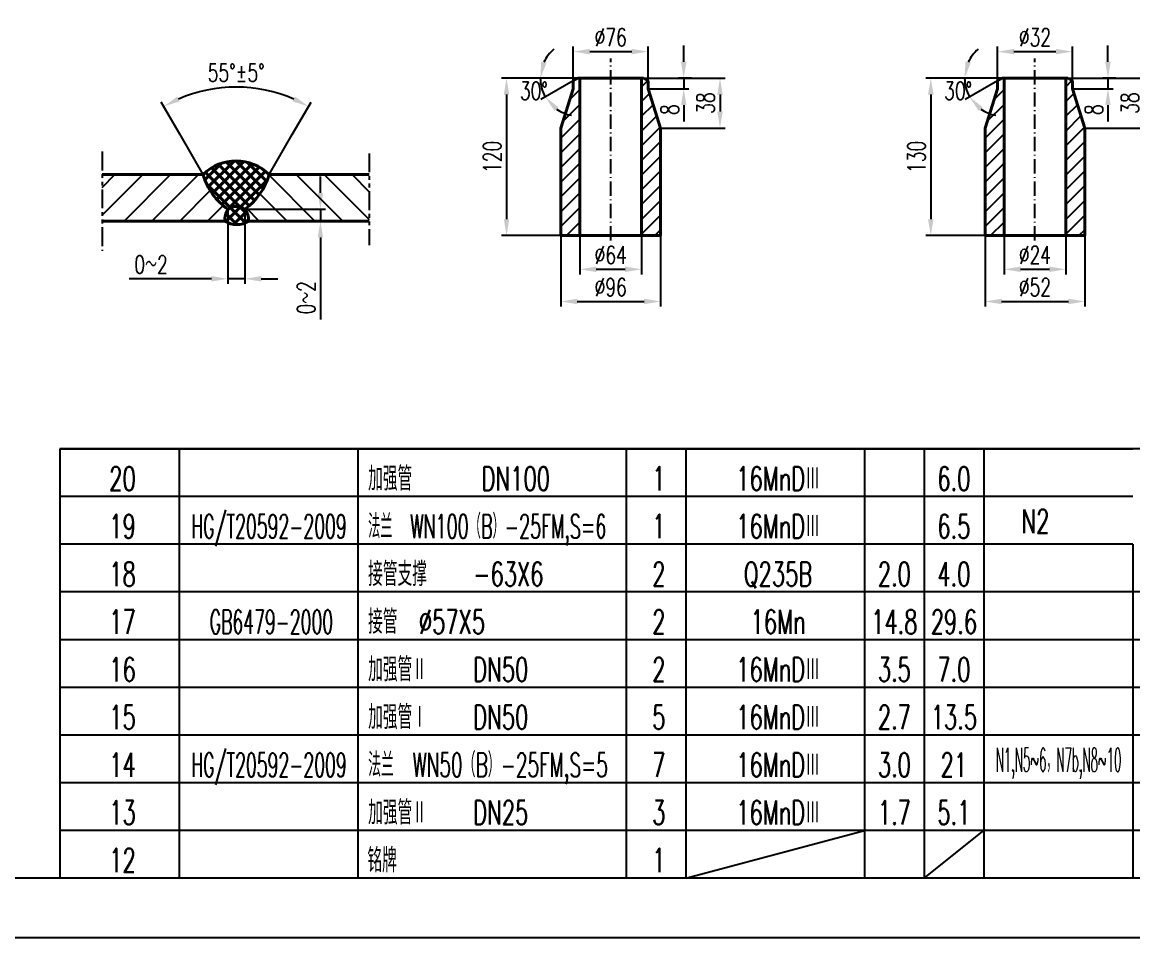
# Model space of a CAD drawing. Header units: millimetres. Extents: x -377034 to -360214, y -58044 to -36999.
# Drawn here: x -371340 to -367614, y -58044 to -54972 of the extents above; entities that cross this region are included whole.
import ezdxf
from ezdxf.enums import TextEntityAlignment as Align

# ---------------------------------------------------------------- set-up
doc = ezdxf.new("R2010")
doc.units = ezdxf.units.MM
for name, pattern in [('ACAD_ISO10W100', [18.7, 12, -3, 0.7, -3]), ('CENTERX2', [101.6, 63.5, -12.7, 12.7, -12.7]), ('PHANTOMX2', [127, 63.5, -12.7, 12.7, -12.7, 12.7, -12.7])]:
    doc.linetypes.add(name, pattern=pattern)
for name, color, linetype in [('cdr.dwg1', 4, 'Continuous'), ('cdr_dim', 7, 'Continuous'), ('cdr_dwg1', 4, 'Continuous'), ('cdr_text', 7, 'Continuous'), ('图层1', 1, 'CENTERX2'), ('图层3', 211, 'Continuous'), ('图层5', 231, 'PHANTOMX2')]:
    doc.layers.add(name, color=color, linetype=linetype)
doc.layers.add('图层2', color=4, linetype='Continuous', lineweight=40)
doc.styles.add('HZ', font='ROMANS.shx', dxfattribs={"width": 0.667, "height": 54, "bigfont": 'HZ.shx'})
doc.styles.add('比例1：20', font='ROMANS.shx', dxfattribs={"width": 0.7, "height": 60, "bigfont": 'HZ.shx'})
doc.dimstyles.new('副本比例1：20', dxfattribs={"dimtxt": 60, "dimasz": 55, "dimexe": 17, "dimexo": 0, "dimgap": 18, "dimtad": 1, "dimtoh": 1, "dimdsep": 46, "dimtxsty": '比例1：20', "dimcen": 25, "dimclre": 256, "dimclrt": 256, "dimadec": 0, "dimazin": 0, "dimtfac": 1, "dimtmove": 0, "dimatfit": 3, "dimfxl": 1, "dimlwd": -1, "dimlwe": -1, "dimarcsym": 0})
doc.dimstyles.new('比例1：20', dxfattribs={"dimtxt": 60, "dimasz": 55, "dimexe": 17, "dimexo": 0, "dimgap": 18, "dimtad": 1, "dimdsep": 46, "dimtxsty": '比例1：20', "dimcen": 25, "dimclrd": 256, "dimclre": 256, "dimclrt": 256, "dimadec": 0, "dimazin": 0, "dimtfac": 1, "dimtmove": 0, "dimatfit": 3, "dimfxl": 1, "dimlwd": -1, "dimlwe": -1, "dimarcsym": 0})

# ---------------------------------------------------------------- blocks, each defined once
blk = doc.blocks.new('mlf')
for p, q in [((180, 8), (0, 8)), ((20, 8), (20, 0)), ((50, 8), (50, 0)), ((95, 8), (95, 0)), ((105, 8), (105, 0)), ((135, 8), (135, 0)), ((145, 8), (145, 0)), ((155, 8), (155, 0))]:
    blk.add_line(p, q)
at = {"color": 4}
blk.add_line((0, 8), (0, 0), dxfattribs=at)
blk = doc.blocks.new('*D63')
for p, q in [((-370339.4, -55544.8), (-370339.4, -55489.8)), ((-370592.8, -55599.8), (-370322.4, -55599.8)), ((-370339.4, -55599.8), (-370339.4, -55639.5)), ((-370580.7, -55639.5), (-370322.4, -55639.5)), ((-370339.4, -55694.5), (-370339.4, -55969.8))]:
    blk.add_line(p, q)
for points in [[(-370348.5, -55544.8), (-370330.2, -55544.8), (-370339.4, -55599.8)], [(-370348.5, -55694.5), (-370330.2, -55694.5), (-370339.4, -55639.5)]]:
    blk.add_solid(points)
at = {"layer": 'Defpoints', "color": 0}
for p in [(-370592.8, -55599.8), (-370580.7, -55639.5), (-370339.4, -55639.5)]:
    blk.add_point(p, dxfattribs=at)
at = {"insert": (-370387.4, -55896.8), "char_height": 60, "attachment_point": 5, "rotation": 90, "style": '比例1：20'}
blk.add_mtext('0～2', dxfattribs=at)
blk = doc.blocks.new('*D62')
for p, q in [((-370650.3, -55599.3), (-370650.3, -55850.2)), ((-370592.8, -55599.8), (-370592.8, -55850.2)), ((-370705.3, -55833.2), (-370980.5, -55833.2)), ((-370592.8, -55833.2), (-370650.3, -55833.2)), ((-370537.8, -55833.2), (-370482.8, -55833.2))]:
    blk.add_line(p, q)
for points in [[(-370705.3, -55824), (-370705.3, -55842.3), (-370650.3, -55833.2)], [(-370537.8, -55824), (-370537.8, -55842.3), (-370592.8, -55833.2)]]:
    blk.add_solid(points)
at = {"layer": 'Defpoints', "color": 0}
for p in [(-370650.3, -55599.3), (-370592.8, -55599.8), (-370592.8, -55833.2)]:
    blk.add_point(p, dxfattribs=at)
at = {"insert": (-370907.5, -55785.2), "char_height": 60, "attachment_point": 5, "style": '比例1：20'}
blk.add_mtext('0～2', dxfattribs=at)
blk = doc.blocks.new('*D61')
for p, q in [((-370811.4, -55347.4), (-370873.3, -55240.1)), ((-370433.9, -55349.4), (-370370.8, -55240.1))]:
    blk.add_line(p, q)
blk.add_arc((-370622, -55675.3), 485.5, 66.4936, 113.5064)
for points in [[(-370811.6, -55238.2), (-370819.8, -55221.9), (-370864.8, -55254.8)], [(-370424.3, -55221.9), (-370432.5, -55238.2), (-370379.3, -55254.8)]]:
    blk.add_solid(points)
at = {"layer": 'Defpoints', "color": 0}
for p in [(-370537.7, -55197.1), (-370811.4, -55347.4), (-370433.9, -55349.4), (-370732.8, -55483.5), (-370511.3, -55483.5)]:
    blk.add_point(p, dxfattribs=at)
at = {"insert": (-370622, -55141.8), "char_height": 60, "attachment_point": 5, "style": '比例1：20'}
blk.add_mtext('55°±5°', dxfattribs=at)
blk = doc.blocks.new('*D109')
for p, q in [((-369490.9, -55169.1), (-369490.9, -55054.1)), ((-369240.1, -55169.1), (-369240.1, -55054.1))]:
    blk.add_line(p, q)
at = {"color": 0}
blk.add_line((-369435.9, -55071.1), (-369295.1, -55071.1), dxfattribs=at)
for points in [[(-369435.9, -55061.9), (-369435.9, -55080.2), (-369490.9, -55071.1)], [(-369295.1, -55061.9), (-369295.1, -55080.2), (-369240.1, -55071.1)]]:
    blk.add_solid(points, dxfattribs=at)
at = {"layer": 'Defpoints', "color": 0}
for p in [(-369240.1, -55071.1), (-369490.9, -55169.1), (-369240.1, -55169.1)]:
    blk.add_point(p, dxfattribs=at)
at = {"insert": (-369365.5, -55023.1), "char_height": 60, "attachment_point": 5, "style": '比例1：20'}
blk.add_mtext('%%C76', dxfattribs=at)
blk = doc.blocks.new('*D108')
for p, q in [((-369532.7, -55688.2), (-369532.7, -55926.2)), ((-369198.3, -55688.2), (-369198.3, -55926.2))]:
    blk.add_line(p, q)
at = {"color": 0}
blk.add_line((-369477.7, -55909.2), (-369253.3, -55909.2), dxfattribs=at)
for points in [[(-369477.7, -55900.1), (-369477.7, -55918.4), (-369532.7, -55909.2)], [(-369253.3, -55900.1), (-369253.3, -55918.4), (-369198.3, -55909.2)]]:
    blk.add_solid(points, dxfattribs=at)
at = {"layer": 'Defpoints', "color": 0}
for p in [(-369532.7, -55688.2), (-369198.3, -55688.2), (-369198.3, -55909.2)]:
    blk.add_point(p, dxfattribs=at)
at = {"insert": (-369365.5, -55861.2), "char_height": 60, "attachment_point": 5, "style": '比例1：20'}
blk.add_mtext('%%C96', dxfattribs=at)
blk = doc.blocks.new('*D107')
for p, q in [((-369468.9, -55688.2), (-369468.9, -55818.3)), ((-369262.1, -55688.2), (-369262.1, -55818.3))]:
    blk.add_line(p, q)
at = {"color": 0}
blk.add_line((-369413.9, -55801.3), (-369317.1, -55801.3), dxfattribs=at)
for points in [[(-369413.9, -55792.1), (-369413.9, -55810.4), (-369468.9, -55801.3)], [(-369317.1, -55792.1), (-369317.1, -55810.4), (-369262.1, -55801.3)]]:
    blk.add_solid(points, dxfattribs=at)
at = {"layer": 'Defpoints', "color": 0}
for p in [(-369468.9, -55688.2), (-369262.1, -55688.2), (-369262.1, -55801.3)]:
    blk.add_point(p, dxfattribs=at)
at = {"insert": (-369365.5, -55753.3), "char_height": 60, "attachment_point": 5, "style": '比例1：20'}
blk.add_mtext('%%C64', dxfattribs=at)
blk = doc.blocks.new('*D106')
at = {"color": 0}
for p, q in [((-369120.5, -55105.2), (-369120.5, -55050.2)), ((-369120.5, -55160.2), (-369120.5, -55195.4)), ((-369120.5, -55250.4), (-369120.5, -55305.4))]:
    blk.add_line(p, q, dxfattribs=at)
for p, q in [((-369094, -55160.2), (-369137.5, -55160.2)), ((-369240.1, -55195.4), (-369103.5, -55195.4))]:
    blk.add_line(p, q)
for points in [[(-369129.7, -55105.2), (-369111.4, -55105.2), (-369120.5, -55160.2)], [(-369129.7, -55250.4), (-369111.4, -55250.4), (-369120.5, -55195.4)]]:
    blk.add_solid(points, dxfattribs=at)
at = {"layer": 'Defpoints', "color": 0}
for p in [(-369094, -55160.2), (-369240.1, -55195.4), (-369120.5, -55195.4)]:
    blk.add_point(p, dxfattribs=at)
at = {"insert": (-369167.3, -55265.6), "char_height": 60, "attachment_point": 5, "rotation": 90, "style": '比例1：20'}
blk.add_mtext('8', dxfattribs=at)
blk = doc.blocks.new('*D105')
for p, q in [((-369255.5, -55160.2), (-368981.7, -55160.2)), ((-369198.3, -55327.4), (-368981.7, -55327.4))]:
    blk.add_line(p, q)
at = {"color": 0}
blk.add_line((-368998.7, -55215.2), (-368998.7, -55272.4), dxfattribs=at)
for points in [[(-369007.9, -55215.2), (-368989.6, -55215.2), (-368998.7, -55160.2)], [(-369007.9, -55272.4), (-368989.6, -55272.4), (-368998.7, -55327.4)]]:
    blk.add_solid(points, dxfattribs=at)
at = {"layer": 'Defpoints', "color": 0}
for p in [(-369255.5, -55160.2), (-369198.3, -55327.4), (-368998.7, -55327.4)]:
    blk.add_point(p, dxfattribs=at)
at = {"insert": (-369046.7, -55243.8), "char_height": 60, "attachment_point": 5, "rotation": 90, "style": '比例1：20'}
blk.add_mtext('38', dxfattribs=at)
blk = doc.blocks.new('*D103')
for p, q in [((-369475.5, -55160.2), (-369731.9, -55160.2)), ((-369475.5, -55688.2), (-369731.9, -55688.2))]:
    blk.add_line(p, q)
at = {"color": 0}
blk.add_line((-369714.9, -55215.2), (-369714.9, -55633.2), dxfattribs=at)
for points in [[(-369724.1, -55215.2), (-369705.8, -55215.2), (-369714.9, -55160.2)], [(-369724.1, -55633.2), (-369705.8, -55633.2), (-369714.9, -55688.2)]]:
    blk.add_solid(points, dxfattribs=at)
at = {"layer": 'Defpoints', "color": 0}
for p in [(-369475.5, -55160.2), (-369714.9, -55688.2), (-369475.5, -55688.2)]:
    blk.add_point(p, dxfattribs=at)
at = {"insert": (-369762.9, -55424.2), "char_height": 60, "attachment_point": 5, "rotation": 90, "style": '比例1：20'}
blk.add_mtext('120', dxfattribs=at)
blk = doc.blocks.new('*D104')
for p, q in [((-369475.5, -55160.2), (-369618.6, -55160.2)), ((-369490.9, -55169.1), (-369599.4, -55231.8))]:
    blk.add_line(p, q)
at = {"color": 0}
for start, end in [(129.6336, 154.8168), (180, 210), (235.1832, 260.3664)]:
    blk.add_arc((-369475.5, -55160.2), 126.1, start, end, dxfattribs=at)
for points in [[(-369580.7, -55108.6), (-369598.6, -55104.6), (-369601.6, -55160.2)], [(-369554.2, -55270), (-369540.7, -55257.6), (-369584.7, -55223.3)]]:
    blk.add_solid(points, dxfattribs=at)
at = {"layer": 'Defpoints', "color": 0}
for p in [(-369599.7, -55182.1), (-369490.9, -55169.1), (-369475.5, -55160.2), (-369475.5, -55160.2), (-369255.5, -55160.2)]:
    blk.add_point(p, dxfattribs=at)
at = {"insert": (-369623.3, -55202.6), "char_height": 60, "attachment_point": 5, "style": '比例1：20'}
blk.add_mtext('30°', dxfattribs=at)
blk = doc.blocks.new('*D116')
for p, q in [((-368052, -55160.2), (-368195.2, -55160.2)), ((-368067.4, -55169.1), (-368176, -55231.8))]:
    blk.add_line(p, q)
at = {"color": 0}
for start, end in [(129.6336, 154.8168), (180, 210), (235.1832, 260.3664)]:
    blk.add_arc((-368052, -55160.2), 126.1, start, end, dxfattribs=at)
for points in [[(-368157.3, -55108.6), (-368175.1, -55104.6), (-368178.2, -55160.2)], [(-368130.8, -55270), (-368117.3, -55257.6), (-368161.3, -55223.3)]]:
    blk.add_solid(points, dxfattribs=at)
at = {"layer": 'Defpoints', "color": 0}
for p in [(-368176.3, -55182.1), (-368067.4, -55169.1), (-368052, -55160.2), (-368052, -55160.2), (-367832, -55160.2)]:
    blk.add_point(p, dxfattribs=at)
at = {"insert": (-368199.9, -55202.6), "char_height": 60, "attachment_point": 5, "style": '比例1：20'}
blk.add_mtext('30°', dxfattribs=at)
blk = doc.blocks.new('*D110')
for p, q in [((-368052, -55160.2), (-368308.5, -55160.2)), ((-368052, -55688.2), (-368308.5, -55688.2))]:
    blk.add_line(p, q)
at = {"color": 0}
blk.add_line((-368291.5, -55215.2), (-368291.5, -55633.2), dxfattribs=at)
for points in [[(-368300.7, -55215.2), (-368282.3, -55215.2), (-368291.5, -55160.2)], [(-368300.7, -55633.2), (-368282.3, -55633.2), (-368291.5, -55688.2)]]:
    blk.add_solid(points, dxfattribs=at)
at = {"layer": 'Defpoints', "color": 0}
for p in [(-368052, -55160.2), (-368291.5, -55688.2), (-368052, -55688.2)]:
    blk.add_point(p, dxfattribs=at)
at = {"insert": (-368339.5, -55424.2), "char_height": 60, "attachment_point": 5, "rotation": 90, "style": '比例1：20'}
blk.add_mtext('130', dxfattribs=at)
blk = doc.blocks.new('*D115')
for p, q in [((-367832, -55160.2), (-367558.3, -55160.2)), ((-367774.8, -55327.4), (-367558.3, -55327.4))]:
    blk.add_line(p, q)
at = {"color": 0}
blk.add_line((-367575.3, -55215.2), (-367575.3, -55272.4), dxfattribs=at)
for points in [[(-367584.5, -55215.2), (-367566.1, -55215.2), (-367575.3, -55160.2)], [(-367584.5, -55272.4), (-367566.1, -55272.4), (-367575.3, -55327.4)]]:
    blk.add_solid(points, dxfattribs=at)
at = {"layer": 'Defpoints', "color": 0}
for p in [(-367832, -55160.2), (-367774.8, -55327.4), (-367575.3, -55327.4)]:
    blk.add_point(p, dxfattribs=at)
at = {"insert": (-367623.3, -55243.8), "char_height": 60, "attachment_point": 5, "rotation": 90, "style": '比例1：20'}
blk.add_mtext('38', dxfattribs=at)
blk = doc.blocks.new('*D114')
at = {"color": 0}
for p, q in [((-367697.1, -55105.2), (-367697.1, -55050.2)), ((-367697.1, -55160.2), (-367697.1, -55195.4)), ((-367697.1, -55250.4), (-367697.1, -55305.4))]:
    blk.add_line(p, q, dxfattribs=at)
for p, q in [((-367670.6, -55160.2), (-367714.1, -55160.2)), ((-367816.6, -55195.4), (-367680.1, -55195.4))]:
    blk.add_line(p, q)
for points in [[(-367706.3, -55105.2), (-367687.9, -55105.2), (-367697.1, -55160.2)], [(-367706.3, -55250.4), (-367687.9, -55250.4), (-367697.1, -55195.4)]]:
    blk.add_solid(points, dxfattribs=at)
at = {"layer": 'Defpoints', "color": 0}
for p in [(-367670.6, -55160.2), (-367816.6, -55195.4), (-367697.1, -55195.4)]:
    blk.add_point(p, dxfattribs=at)
at = {"insert": (-367743.9, -55265.6), "char_height": 60, "attachment_point": 5, "rotation": 90, "style": '比例1：20'}
blk.add_mtext('8', dxfattribs=at)
blk = doc.blocks.new('*D113')
for p, q in [((-368045.4, -55688.2), (-368045.4, -55818.3)), ((-367838.6, -55688.2), (-367838.6, -55818.3))]:
    blk.add_line(p, q)
at = {"color": 0}
blk.add_line((-367990.4, -55801.3), (-367893.6, -55801.3), dxfattribs=at)
for points in [[(-367990.4, -55792.1), (-367990.4, -55810.4), (-368045.4, -55801.3)], [(-367893.6, -55792.1), (-367893.6, -55810.4), (-367838.6, -55801.3)]]:
    blk.add_solid(points, dxfattribs=at)
at = {"layer": 'Defpoints', "color": 0}
for p in [(-368045.4, -55688.2), (-367838.6, -55688.2), (-367838.6, -55801.3)]:
    blk.add_point(p, dxfattribs=at)
at = {"insert": (-367942, -55753.3), "char_height": 60, "attachment_point": 5, "style": '比例1：20'}
blk.add_mtext('%%C24', dxfattribs=at)
blk = doc.blocks.new('*D112')
for p, q in [((-368109.2, -55688.2), (-368109.2, -55926.2)), ((-367774.8, -55688.2), (-367774.8, -55926.2))]:
    blk.add_line(p, q)
at = {"color": 0}
blk.add_line((-368054.2, -55909.2), (-367829.8, -55909.2), dxfattribs=at)
for points in [[(-368054.2, -55900.1), (-368054.2, -55918.4), (-368109.2, -55909.2)], [(-367829.8, -55900.1), (-367829.8, -55918.4), (-367774.8, -55909.2)]]:
    blk.add_solid(points, dxfattribs=at)
at = {"layer": 'Defpoints', "color": 0}
for p in [(-368109.2, -55688.2), (-367774.8, -55688.2), (-367774.8, -55909.2)]:
    blk.add_point(p, dxfattribs=at)
at = {"insert": (-367942, -55861.2), "char_height": 60, "attachment_point": 5, "style": '比例1：20'}
blk.add_mtext('%%C52', dxfattribs=at)
blk = doc.blocks.new('*D111')
for p, q in [((-368067.4, -55169.1), (-368067.4, -55054.1)), ((-367816.6, -55169.1), (-367816.6, -55054.1))]:
    blk.add_line(p, q)
at = {"color": 0}
blk.add_line((-368012.4, -55071.1), (-367871.6, -55071.1), dxfattribs=at)
for points in [[(-368012.4, -55061.9), (-368012.4, -55080.2), (-368067.4, -55071.1)], [(-367871.6, -55061.9), (-367871.6, -55080.2), (-367816.6, -55071.1)]]:
    blk.add_solid(points, dxfattribs=at)
at = {"layer": 'Defpoints', "color": 0}
for p in [(-367816.6, -55071.1), (-368067.4, -55169.1), (-367816.6, -55169.1)]:
    blk.add_point(p, dxfattribs=at)
at = {"insert": (-367942, -55023.1), "char_height": 60, "attachment_point": 5, "style": '比例1：20'}
blk.add_mtext('%%C32', dxfattribs=at)

msp = doc.modelspace()

# ---------------------------------------------------------------- hatches: boundary and pattern name
at = {"layer": '图层2'}
h = msp.add_hatch(dxfattribs=at)
h.set_pattern_fill('ANSI37', color=256, scale=7.8, style=0)
h.set_pattern_definition([(45, (-339035.463, -29518.113), (-17.5115, 17.5115), []), (135, (-339035.463, -29518.113), (-17.5115, -17.5115), [])])
h.paths.add_polyline_path([(-370732.87, -55483.214, 0.17255315), (-370648.959, -55600.223, 0.20136036), (-370659.719, -55639.513, 0.30295291), (-370580.669, -55639.494, 0.19749272), (-370592.839, -55599.794, 0.16351909), (-370511.293, -55483.495, 0.41093049)])
at = {"layer": '图层3'}
h = msp.add_hatch(dxfattribs=at)
h.set_pattern_fill('ANSI31', color=256, scale=11, style=0)
h.set_pattern_definition([(45, (33586.215, 4240.54), (-24.6957043, 24.6957043), [])])
h.paths.add_polyline_path([(-369468.869, -55160.241), (-369475.469, -55160.241), (-369490.869, -55169.132), (-369490.869, -55195.441), (-369532.669, -55327.441), (-369532.669, -55688.241), (-369468.869, -55688.241)])
h.paths.add_polyline_path([(-369198.269, -55327.441), (-369240.069, -55195.441), (-369240.069, -55169.132), (-369255.469, -55160.241), (-369262.069, -55160.241), (-369262.069, -55688.241), (-369198.269, -55688.241)])
h = msp.add_hatch(dxfattribs=at)
h.set_pattern_fill('ANSI31', color=256, scale=11, style=0)
h.set_pattern_definition([(45, (35009.642, 4240.54), (-24.6957043, 24.6957043), [])])
h.paths.add_polyline_path([(-368045.442, -55160.241), (-368052.042, -55160.241), (-368067.442, -55169.132), (-368067.442, -55195.441), (-368109.242, -55327.441), (-368109.242, -55688.241), (-368045.442, -55688.241)])
h.paths.add_polyline_path([(-367774.842, -55327.441), (-367816.642, -55195.441), (-367816.642, -55169.132), (-367832.042, -55160.241), (-367838.642, -55160.241), (-367838.642, -55688.241), (-367774.842, -55688.241)])
h = msp.add_hatch(dxfattribs=at)
h.set_pattern_fill('ANSI31', color=256, scale=20.8, style=0)
h.set_pattern_definition([(45, (-365354.33, -51209.98), (-46.69733, 46.69733), [])])
h.paths.add_polyline_path([(-370659.721, -55639.495, -0.20127277), (-370648.959, -55600.223, -0.17220265), (-370732.789, -55483.495), (-371071.767, -55483.495), (-371071.767, -55639.495)])
h = msp.add_hatch(dxfattribs=at)
h.set_pattern_fill('ANSI31', color=256, scale=20.8, angle=90, style=0)
h.set_pattern_definition([(135, (-365354.33, -51209.98), (-46.69733, -46.69733), [])])
h.paths.add_polyline_path([(-370175.776, -55639.495), (-370175.776, -55483.495), (-370511.293, -55483.495, -0.16351909), (-370592.839, -55599.794, -0.19749827), (-370580.669, -55639.495)])

# ---------------------------------------------------------------- linework, layer by layer
for p, q in [((-370732.789, -55483.495), (-370811.38, -55347.372)), ((-370511.293, -55483.495), (-370433.872, -55349.398)), ((-369113.812, -57843.704), (-368513.812, -57683.704)), ((-368313.812, -57843.704), (-368113.812, -57683.704))]:
    msp.add_line(p, q)
at = {"color": 4}
for p, q in [((-367613.812, -56723.704), (-367613.812, -56883.704)), ((-371213.812, -57363.704), (-371213.812, -57523.704))]:
    msp.add_line(p, q, dxfattribs=at)
at = {"layer": 'cdr.dwg1'}
for p, q in [((-371213.812, -56403.704), (-367613.812, -56403.704)), ((-364013.812, -56403.704), (-371213.812, -56403.704))]:
    msp.add_line(p, q, dxfattribs=at)
at = {"layer": 'cdr_dim', "linetype": 'Continuous'}
msp.add_lwpolyline([(-377033.812, -58043.704), (-377033.812, -46163.704), (-360213.812, -46163.704), (-360213.812, -58043.704)], close=True, dxfattribs=at)
at = {"layer": 'cdr_dwg1', "linetype": 'Continuous'}
msp.add_line((-360413.812, -57843.704), (-376533.812, -57843.704), dxfattribs=at)
at = {"layer": '图层1', "color": 1, "linetype": 'ACAD_ISO10W100', "ltscale": 4}
for p, q in [((-369365.469, -55704.464), (-369365.469, -55094.222)), ((-367942.042, -55704.464), (-367942.042, -55094.222))]:
    msp.add_line(p, q, dxfattribs=at)
at = {"layer": '图层2'}
for p, q in [((-369490.869, -55169.132), (-369475.469, -55160.241)), ((-369490.869, -55195.441), (-369490.869, -55169.132)), ((-369475.469, -55160.241), (-369255.469, -55160.241)), ((-369468.869, -55688.241), (-369468.869, -55160.241)), ((-369262.069, -55688.241), (-369262.069, -55160.241)), ((-369240.069, -55169.132), (-369255.469, -55160.241)), ((-369240.069, -55195.441), (-369240.069, -55169.132)), ((-369240.069, -55195.128), (-369240.069, -55169.132)), ((-368067.442, -55169.132), (-368052.042, -55160.241)), ((-368067.442, -55195.441), (-368067.442, -55169.132)), ((-368052.042, -55160.241), (-367832.042, -55160.241)), ((-368045.442, -55688.241), (-368045.442, -55160.241)), ((-367838.642, -55688.241), (-367838.642, -55160.241)), ((-367816.642, -55169.132), (-367832.042, -55160.241)), ((-367816.642, -55195.128), (-367816.642, -55169.132)), ((-367816.642, -55195.441), (-367816.642, -55169.132)), ((-369490.869, -55195.441), (-369532.669, -55327.441)), ((-369240.069, -55195.441), (-369198.269, -55327.441)), ((-368067.442, -55195.441), (-368109.242, -55327.441)), ((-367816.642, -55195.441), (-367774.842, -55327.441)), ((-369532.669, -55688.241), (-369532.669, -55327.441)), ((-369198.269, -55688.241), (-369198.269, -55327.441)), ((-368109.242, -55688.241), (-368109.242, -55327.441)), ((-367774.842, -55688.241), (-367774.842, -55327.441)), ((-371071.767, -55483.495), (-370732.789, -55483.495)), ((-370511.293, -55483.495), (-370175.776, -55483.495)), ((-371071.767, -55639.495), (-370659.721, -55639.495)), ((-370580.671, -55639.495), (-370175.776, -55639.495)), ((-369532.669, -55688.241), (-369198.269, -55688.241)), ((-368109.242, -55688.241), (-367774.842, -55688.241))]:
    msp.add_line(p, q, dxfattribs=at)
for centre, radius, start, end in [((-370622.224, -55595.394), 157.566, 45.248825, 134.605846), ((-370526.436, -55423.765), 214.823, 196.065321, 235.225964), ((-370725.118, -55420.304), 222.967, 306.389267, 343.536324), ((-370620.63, -55635.167), 44.985, 51.844178, 129.031124), ((-370607.536, -55632.685), 52.627, 141.915164, 187.454595), ((-370635.048, -55634.449), 54.613, 354.679474, 39.38615), ((-370620.208, -55580.258), 71.22, 236.304903, 303.720568)]:
    msp.add_arc(centre, radius, start, end, dxfattribs=at)
at = {"layer": '图层5'}
for p, q in [((-371071.767, -55406.074), (-371071.767, -55738.928)), ((-370175.776, -55412.354), (-370175.776, -55720.088))]:
    msp.add_line(p, q, dxfattribs=at)

# ---------------------------------------------------------------- block references
at = {"linetype": 'Continuous', "xscale": 20, "yscale": 20, "zscale": 19.99999999999995}
for p in [(-367613.812, -57043.704), (-367613.812, -57363.704), (-367613.812, -57523.704), (-367613.812, -57683.704), (-367613.812, -57843.704)]:
    msp.add_blockref('mlf', p, dxfattribs=at)
at = {"layer": 'cdr_text', "linetype": 'Continuous', "xscale": 20, "yscale": 20, "zscale": 19.99999999999995}
for p in [(-371213.812, -56563.704), (-371213.812, -56723.704), (-371213.812, -56883.704), (-371213.812, -57043.704), (-371213.812, -57203.704), (-367613.812, -57203.704), (-371213.812, -57363.704), (-371213.812, -57523.704), (-371213.812, -57683.704), (-371213.812, -57843.704)]:
    msp.add_blockref('mlf', p, dxfattribs=at)

# ---------------------------------------------------------------- texts
at = {"layer": 'cdr_text', "linetype": 'Continuous', "style": 'HZ'}
for s, width, p in [('20', 0.65, (-371003.812, -56543.704)), ('1', 0.65, (-369203.812, -56543.704)), ('16MnDⅢ', 0.65, (-368803.812, -56543.704)), ('6.0', 0.65, (-368213.812, -56543.704)), ('19', 0.65, (-371003.812, -56703.704)), ('HG/T20592-2009', 0.53, (-370512.014, -56703.704)), ('1', 0.65, (-369203.812, -56703.704)), ('16MnDⅢ', 0.65, (-368803.812, -56703.704)), ('6.5', 0.65, (-368213.812, -56703.704)), ('N2', 0.65, (-367940.425, -56686.676)), ('18', 0.65, (-371003.812, -56863.704)), ('2', 0.65, (-369203.812, -56863.704)), ('Q235B', 0.65, (-368803.812, -56863.704)), ('2.0', 0.65, (-368413.812, -56863.704)), ('4.0', 0.65, (-368213.812, -56863.704)), ('17', 0.65, (-371003.812, -57023.704)), ('GB6479-2000', 0.53, (-370503.812, -57023.704)), ('2', 0.65, (-369203.812, -57023.704)), ('16Mn', 0.65, (-368803.812, -57023.704)), ('14.8', 0.65, (-368413.812, -57023.704)), ('29.6', 0.65, (-368213.812, -57023.704)), ('16', 0.65, (-371003.812, -57183.704)), ('2', 0.65, (-369203.812, -57183.704)), ('16MnDⅢ', 0.65, (-368803.812, -57183.704)), ('3.5', 0.65, (-368413.812, -57183.704)), ('7.0', 0.65, (-368213.812, -57183.704)), ('15', 0.65, (-371003.812, -57343.704)), ('5', 0.65, (-369203.812, -57343.704)), ('16MnDⅢ', 0.65, (-368803.812, -57343.704)), ('2.7', 0.65, (-368413.812, -57343.704)), ('13.5', 0.65, (-368213.812, -57343.704)), ('HG/T20592-2009', 0.53, (-370511.994, -57503.704)), ('N1,N5~6，N7b,N8~10', 0.36, (-367862.753, -57486.676)), ('14', 0.65, (-371003.812, -57503.704)), ('7', 0.65, (-369203.812, -57503.704)), ('16MnDⅢ', 0.65, (-368803.812, -57503.704)), ('3.0', 0.65, (-368413.812, -57503.704)), ('21', 0.65, (-368213.812, -57503.704)), ('13', 0.65, (-371003.812, -57663.704)), ('3', 0.65, (-369203.812, -57663.704)), ('16MnDⅢ', 0.65, (-368803.812, -57663.704)), ('1.7', 0.65, (-368413.812, -57663.704)), ('5.1', 0.65, (-368213.812, -57663.704)), ('12', 0.65, (-371003.812, -57823.704)), ('1', 0.65, (-369203.812, -57823.704))]:
    msp.add_text(s, height=80, dxfattribs=dict(at, width=width)).set_placement(p, align=Align.CENTER)
for s, width, p in [('加强管      DN100', 0.65, (-370179.459, -56543.704)), ('法兰  WN100（B）-25FM,S=6', 0.54, (-370179.459, -56703.704)), ('接管支撑    -63X6', 0.65, (-370179.459, -56863.704)), ('接管  %%C57X5', 0.65, (-370179.459, -57023.704)), ('加强管Ⅱ    DN50', 0.65, (-370179.459, -57183.704)), ('加强管Ⅰ    DN50', 0.65, (-370179.459, -57343.704)), ('法兰  WN50（B）-25FM,S=5', 0.57, (-370179.459, -57503.704)), ('加强管Ⅱ    DN25', 0.65, (-370179.459, -57663.704)), ('铭牌', 0.65, (-370181.788, -57823.704))]:
    msp.add_text(s, height=80, dxfattribs=dict(at, width=width)).set_placement(p)

# ---------------------------------------------------------------- dimensions: what is measured, and where the dimension line sits
for base, p1, p2, text, picture, middle in [((-369240.069, -55071.051), (-369490.869, -55169.132), (-369240.069, -55169.132), '%%C76', '*D109', (-369365.469, -55023.051)), ((-367816.642, -55071.051), (-368067.442, -55169.132), (-367816.642, -55169.132), '%%C32', '*D111', (-367942.042, -55023.051)), ((-369198.269, -55909.245), (-369532.669, -55688.241), (-369198.269, -55688.241), '%%C96', '*D108', (-369365.469, -55861.245)), ((-369262.069, -55801.279), (-369468.869, -55688.241), (-369262.069, -55688.241), '%%C64', '*D107', (-369365.469, -55753.279)), ((-367774.842, -55909.245), (-368109.242, -55688.241), (-367774.842, -55688.241), '%%C52', '*D112', (-367942.042, -55861.245)), ((-367838.642, -55801.279), (-368045.442, -55688.241), (-367838.642, -55688.241), '%%C24', '*D113', (-367942.042, -55753.279))]:
    dim = msp.add_linear_dim(base=base, p1=p1, p2=p2, text=text, dimstyle='副本比例1：20')
    dim.commit()
    dim.dimension.update_dxf_attribs({"geometry": picture, "text_midpoint": middle})
for base, line1, line2, picture, middle in [((-369599.7, -55182.146), ((-369490.869, -55169.132), (-369475.469, -55160.241)), ((-369475.469, -55160.241), (-369255.469, -55160.241)), '*D104', (-369623.339, -55202.61)), ((-368176.272, -55182.146), ((-368067.442, -55169.132), (-368052.042, -55160.241)), ((-368052.042, -55160.241), (-367832.042, -55160.241)), '*D116', (-368199.911, -55202.61))]:
    dim = msp.add_angular_dim_2l(base=base, line1=line1, line2=line2, dimstyle='副本比例1：20', override={"dimtmove": 2})
    dim.commit()
    dim.dimension.update_dxf_attribs({"geometry": picture, "text_midpoint": middle, "dimtype": 162})
for base, p1, p2, picture, middle in [((-369120.527, -55195.441), (-369094.027, -55160.241), (-369240.069, -55195.441), '*D106', (-369167.341, -55265.587)), ((-367697.099, -55195.441), (-367670.6, -55160.241), (-367816.642, -55195.441), '*D114', (-367743.913, -55265.587))]:
    dim = msp.add_linear_dim(base=base, p1=p1, p2=p2, angle=90, text='8', dimstyle='副本比例1：20', override={"dimtoh": 0, "dimtmove": 2})
    dim.commit()
    dim.dimension.update_dxf_attribs({"geometry": picture, "text_midpoint": middle, "dimtype": 160})
dim = msp.add_angular_dim_2l(base=(-370537.727, -55197.149), line1=((-370511.293, -55483.495), (-370433.872, -55349.398)), line2=((-370732.789, -55483.495), (-370811.38, -55347.372)), text='55°±5°', dimstyle='比例1：20')
dim.commit()
dim.dimension.update_dxf_attribs({"geometry": '*D61', "text_midpoint": (-370622.041, -55141.772)})
for base, p1, p2, text, picture, middle in [((-369714.932, -55688.241), (-369475.469, -55160.241), (-369475.469, -55688.241), '120', '*D103', (-369762.932, -55424.241)), ((-368998.737, -55327.441), (-369255.469, -55160.241), (-369198.269, -55327.441), '38', '*D105', (-369046.737, -55243.841)), ((-368291.505, -55688.241), (-368052.042, -55160.241), (-368052.042, -55688.241), '130', '*D110', (-368339.505, -55424.241)), ((-367575.309, -55327.441), (-367832.042, -55160.241), (-367774.842, -55327.441), '38', '*D115', (-367623.309, -55243.841))]:
    dim = msp.add_linear_dim(base=base, p1=p1, p2=p2, angle=90, text=text, dimstyle='副本比例1：20')
    dim.commit()
    dim.dimension.update_dxf_attribs({"geometry": picture, "text_midpoint": middle})
dim = msp.add_linear_dim(base=(-370339.379, -55639.513), p1=(-370592.839, -55599.794), p2=(-370580.671, -55639.513), angle=90, text='0～2', dimstyle='比例1：20')
dim.commit()
dim.dimension.update_dxf_attribs({"geometry": '*D63', "text_midpoint": (-370339.379, -55896.752), "dimtype": 160})
dim = msp.add_linear_dim(base=(-370592.839, -55833.177), p1=(-370650.281, -55599.298), p2=(-370592.839, -55599.794), text='0～2', dimstyle='比例1：20')
dim.commit()
dim.dimension.update_dxf_attribs({"geometry": '*D62', "text_midpoint": (-370907.52, -55833.177), "dimtype": 160})

doc.saveas('drawing.dxf')
